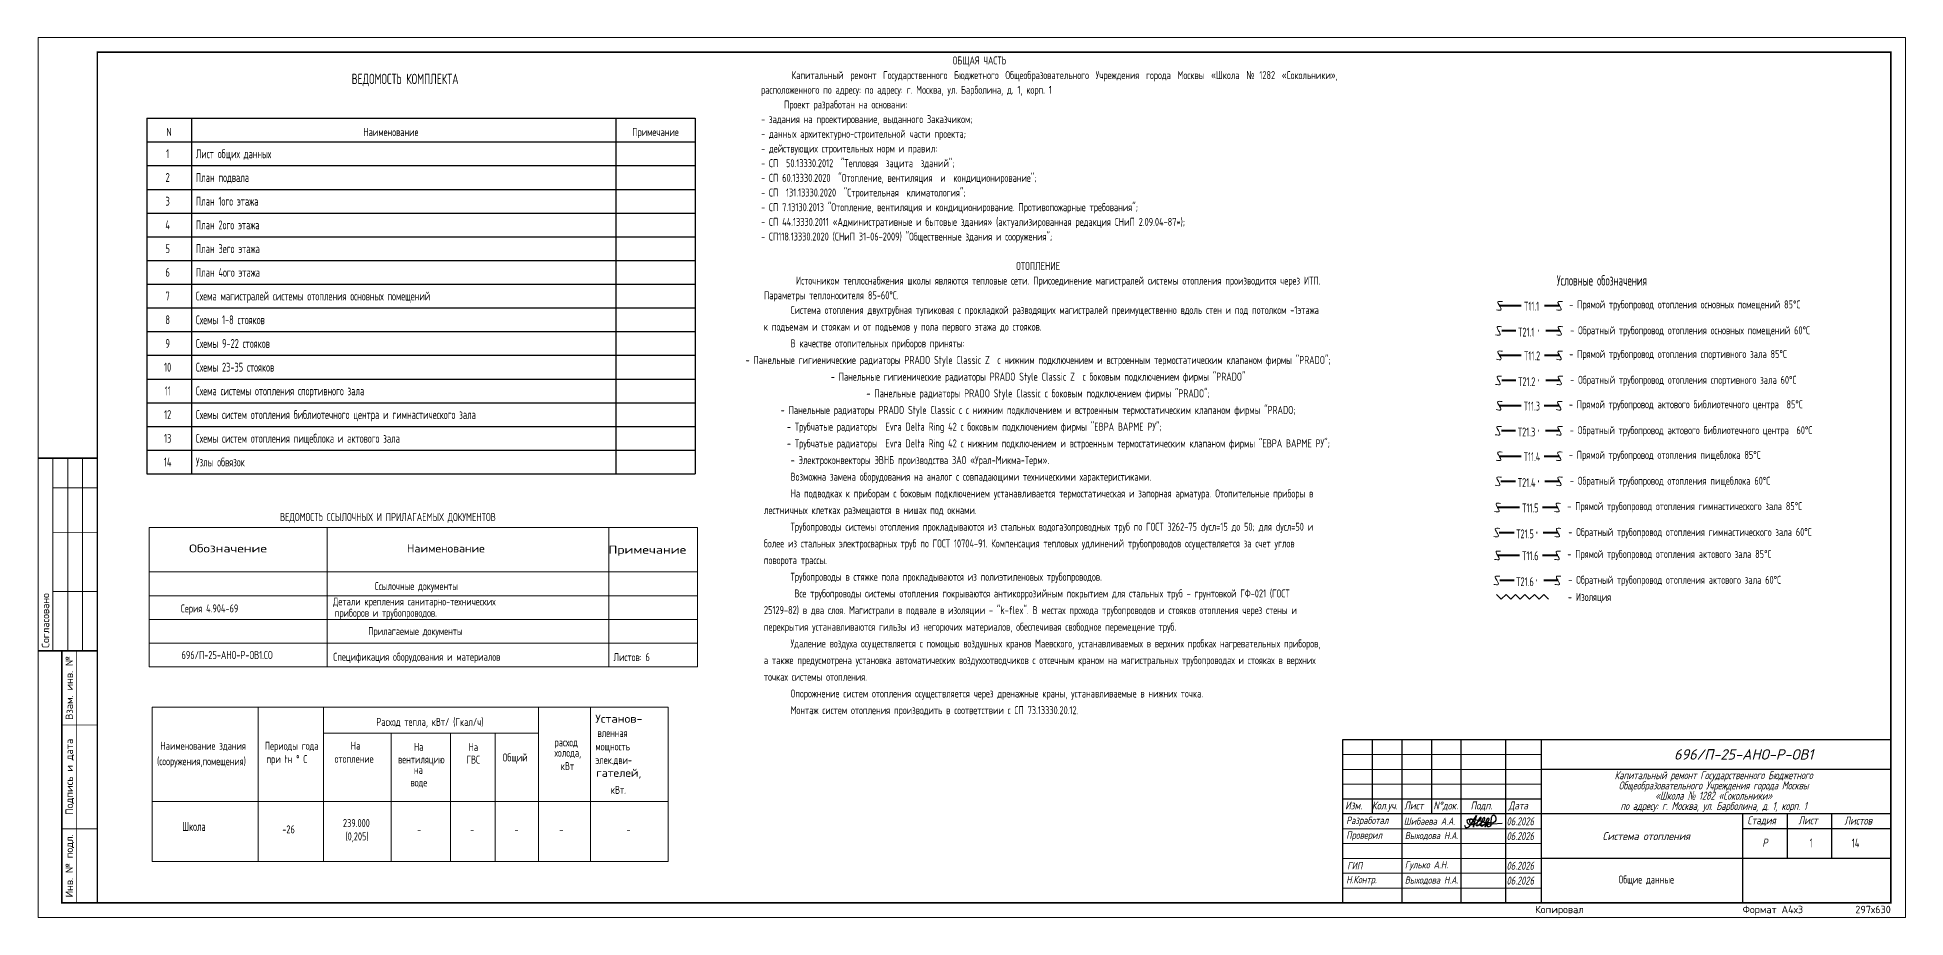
# Model space of a CAD drawing. Header units: millimetres. Extents: x -3929 to 624051, y 52832 to 514950.
# Drawn here: x 163606 to 226631, y 485250 to 514950 of the extents above; entities that cross this region are included whole.
import ezdxf
from ezdxf.enums import TextEntityAlignment as Align

# ---------------------------------------------------------------- set-up
doc = ezdxf.new("R2010")
doc.units = ezdxf.units.MM
doc.linetypes.add('GOST2.303 4', pattern=[7, 5, -2, 0])
doc.linetypes.add('Hidden', pattern=[7.14375, 4.7625, -2.38125])
for name, color, linetype, lineweight in [('2', 8, 'Continuous', 15), ('_надписи ОВ', 7, 'Continuous', 20), ('Shtamp', 7, 'Continuous', 35), ('АР-ШТАМП', 7, 'Continuous', 15), ('ОВ-ИЗОЛЯЦИЯ', 7, 'Continuous', 25), ('ОВ-рамка', 7, 'Continuous', 30), ('ТЕКСТ', 252, 'Continuous', 13), ('Текст ОВ', 7, 'Continuous', 25)]:
    doc.layers.add(name, color=color, linetype=linetype, lineweight=lineweight)
doc.layers.add('9_Форматы', color=7, linetype='Continuous')
doc.layers.add('т21.4', color=142, linetype='Continuous')
doc.layers.add('9_Форматы надписи', color=7, linetype='Continuous', plot=False)
for name, color, linetype, true_color in [('Подпись', 7, 'Continuous', 0x082cf7), ('т11.1', 1, 'Continuous', 0xff0000), ('т11.2', 7, 'Continuous', 0x6d366d), ('т11.3', 7, 'Continuous', 0xb82e00), ('т11.4', 7, 'Continuous', 0xd600d6), ('т11.5', 7, 'Continuous', 0x750000), ('т21.1', 5, 'Continuous', 0x0000ff), ('т21.2', 7, 'Continuous', 0x004285), ('т21.3', 7, 'Continuous', 0x005c45), ('т21.5', 7, 'Continuous', 0x000061)]:
    doc.layers.add(name, color=color, linetype=linetype, true_color=true_color)
doc.styles.add('ГОСТ', font='isocpeur.ttf', dxfattribs={"width": 0.8, "height": 250})
doc.styles.add('М2', font='isocpeui.ttf', dxfattribs={"width": 0.8})
doc.styles.add('РАЗМЕРНЫЙ', font='simplex.shx', dxfattribs={"width": 0.6, "oblique": 15})
doc.styles.add('СТИЛЬ', font='simplex.shx', dxfattribs={"width": 0.65})

# ---------------------------------------------------------------- blocks, each defined once
blk = doc.blocks.new('*U3000')
at = {"layer": '9_Форматы', "color": 7, "linetype": 'Continuous', "lineweight": 9, "ltscale": 100}
blk.add_lwpolyline([(5, -5), (5, 292), (-625, 292), (-625, -5)], close=True, dxfattribs=at)
at = {"layer": '9_Форматы', "color": 7, "linetype": 'Continuous', "lineweight": 9, "ltscale": 100, "const_width": 0.5}
blk.add_lwpolyline([(0, 0), (0, 287), (-605, 287), (-605, 0)], close=True, dxfattribs=at)
at = {"layer": '9_Форматы', "color": 7, "linetype": 'Continuous', "lineweight": 9, "ltscale": 100}
for points, const_width in [([(-605, 150), (-625, 150)], 0.5), ([(-620, 85), (-620, 150)], 0.3), ([(-605, 140), (-620, 140)], 0.3), ([(-605, 125), (-620, 125)], 0.3), ([(-605, 105), (-620, 105)], 0.3), ([(-605, 85), (-625, 85)], 0.5), ([(-605, 0), (-617, 0), (-617, 85), (-617, 85)], 0.5), ([(-612, 0), (-612, 85)], 0.3), ([(-617, 60), (-605, 60)], 0.3), ([(-617, 25), (-605, 25)], 0.3)]:
    blk.add_lwpolyline(points, dxfattribs=dict(at, const_width=const_width))
for points in [[(-615, 85), (-615, 150)], [(-610, 85), (-610, 150)], [(-610, 85), (-610, 150)]]:
    blk.add_lwpolyline(points, dxfattribs=at)
at = {"layer": '9_Форматы', "color": 7, "linetype": 'Continuous', "lineweight": 9, "ltscale": 100, "style": 'ГОСТ'}
blk.add_text('Согласовано', height=2.5, rotation=90, dxfattribs=at).set_placement((-621.25, 86))
for s, p in [('Взам. инв. №', (-614.5, 72.5)), ('Подпись и дата', (-614.5, 42.5)), ('Инв. № подл.', (-614.5, 12.5))]:
    blk.add_text(s, height=2.5, rotation=90, dxfattribs=at).set_placement(p, align=Align.MIDDLE_CENTER)
at = {"layer": '9_Форматы', "color": 7, "style": 'ГОСТ'}
for s, p in [('Копировал', (-120, -1)), ('Формат А4х3', (-50, -1))]:
    blk.add_text(s, height=2.5, dxfattribs=at).set_placement(p, align=Align.TOP_LEFT)
at = {"layer": '9_Форматы надписи', "color": 7, "style": 'ГОСТ'}
blk.add_text('297х630', height=2.5, dxfattribs=at).set_placement((0, -3.5), align=Align.RIGHT)
blk = doc.blocks.new('Штамп 22-РД-Б1-Р1-ОВ.1')
at = {"layer": 'АР-ШТАМП', "lineweight": 30, "transparency": 33554687}
blk.add_lwpolyline([(-18500, 0), (0, 0), (0, 5500), (-18500, 5500)], close=True, dxfattribs=at)
for points in [[(-17500, 5500), (-17500, 3000)], [(-16500, 5500), (-16500, 0)], [(-15500, 5500), (-15500, 3000)], [(-14500, 5500), (-14500, 0)], [(-13000, 5500), (-13000, 0)], [(-11800, 5500), (-11800, 0)], [(0, 4500), (-11800, 4500), (-11800, 4500)], [(-11800, 3500), (-18500, 3500)], [(-11800, 3000), (-18500, 3000)], [(0, 3000), (-11800, 3000), (-11800, 3000)], [(-5000, 3000), (-5000, 0)], [(-3500, 3000), (-3500, 1500)], [(-2000, 3000), (-2000, 1500)], [(0, 2500), (-5000, 2500)], [(0, 1500), (-11800, 1500), (-11800, 1500)]]:
    blk.add_lwpolyline(points, dxfattribs=at)
at = {"layer": 'АР-ШТАМП', "lineweight": 15, "transparency": 33554687}
for points in [[(-11800, 5000), (-18500, 5000)], [(-11800, 4500), (-18500, 4500)], [(-11800, 4000), (-18500, 4000)], [(-11800, 2500), (-18500, 2500)], [(-11800, 2000), (-18500, 2000)], [(-11800, 1500), (-18500, 1500)], [(-11800, 1000), (-18500, 1000)], [(-11800, 500), (-18500, 500)]]:
    blk.add_lwpolyline(points, dxfattribs=at)
at = {"layer": 'Подпись', "linetype": 'Continuous'}
blk.add_lwpolyline([(-14376, 2617), (-14374, 2584), (-14364, 2561), (-14345, 2542), (-14323, 2536), (-14290, 2542), (-14259, 2558), (-14218, 2591), (-14159, 2653), (-13975, 2948), (-14064, 2666), (-14079, 2550), (-14056, 2734), (-14097, 2794), (-14145, 2818), (-14193, 2822), (-14216, 2789), (-14218, 2743), (-14204, 2703), (-14168, 2687), (-14124, 2669), (-14055, 2667), (-14002, 2687), (-13951, 2714), (-13904, 2752), (-13865, 2785), (-13836, 2826), (-13816, 2848), (-13821, 2882), (-13851, 2878), (-13903, 2822), (-13932, 2759), (-13961, 2677), (-13973, 2612), (-13963, 2592), (-13936, 2606), (-13779, 2735), (-13708, 2794), (-13690, 2861), (-13710, 2878), (-13748, 2852), (-13814, 2727), (-13829, 2595), (-13802, 2591), (-13579, 2753), (-13546, 2800), (-13547, 2836), (-13570, 2852), (-13602, 2845), (-13648, 2785), (-13676, 2683), (-13694, 2578), (-13672, 2574), (-13650, 2610), (-13616, 2663), (-13575, 2705), (-13535, 2707), (-13509, 2709), (-13491, 2684), (-13495, 2623), (-13521, 2590), (-13555, 2566), (-13593, 2565), (-13600, 2579), (-13601, 2638), (-13584, 2696), (-13575, 2705), (-13509, 2709), (-13491, 2684), (-13479, 2701), (-13472, 2884), (-13436, 2950), (-13389, 2971), (-13345, 2931), (-13328, 2868), (-13326, 2790), (-13355, 2730), (-13410, 2696), (-13618, 2691), (-13719, 2710), (-13806, 2741), (-13867, 2763), (-13911, 2779), (-13977, 2793), (-14075, 2813), (-14248, 2815), (-14298, 2772), (-14295, 2705), (-14255, 2662), (-14202, 2639), (-13997, 2626), (-13852, 2624), (-13699, 2642), (-13442, 2665), (-13114, 2682)], dxfattribs=at)
at = {"layer": 'Shtamp', "color": 7, "ltscale": 33.333333, "style": 'М2'}
blk.add_text('696/П-25-АНО-Р-ОВ1', height=350, dxfattribs=at).set_placement((-7314, 4832))
at = {"layer": 'Shtamp', "ltscale": 33.333333, "style": 'М2', "width": 0.8}
for s, p in [('Изм.', (-18406, 3149)), ('Кол.уч.', (-17506, 3149)), ('Лист ', (-16417, 3149)), ('N°док.', (-15430, 3149)), ('Подп.', (-14174, 3149)), ('Дата', (-12892, 3149)), ('Cтадия', (-4844, 2649)), ('Лист ', (-3117, 2649)), ('Листов', (-1567, 2639)), ('Р', (-4334, 1896))]:
    blk.add_text(s, height=270, dxfattribs=at).set_placement(p)
at = {"layer": 'Shtamp', "color": 7, "ltscale": 33.333333, "style": 'М2', "width": 0.75}
for p in [(-12960, 2615), (-12960, 2115), (-12960, 1115), (-12960, 615)]:
    blk.add_text('06.2026', height=270, dxfattribs=at).set_placement(p)
at = {"layer": 'Shtamp', "ltscale": 33.333333, "char_height": 270, "attachment_point": 5, "line_spacing_factor": 0.768}
for s, insert, width, style in [('\\pxl1.18333,r1.7625,qc;Капитальный ремонт Государственного Бюджетного \\PОбщеобразовательного Учреждения города Москвы \\P«Школа {\\fTimes New Roman|b0|i0|c204|p18;№} 1282 «Сокольники» \\Pпо адресу: г. Москва, ул. Барболина, д. 1, корп. 1', (-5900, 3750), 11799.97, 'РАЗМЕРНЫЙ'), ('\\pxi1,sm0.75;{\\W0.9;\\C7;Система отопления}', (-8384, 2250), 6643.18, 'М2')]:
    blk.add_mtext(s, dxfattribs=dict(at, insert=insert, width=width, style=style))
at = {"layer": 'Shtamp', "color": 18, "ltscale": 100, "true_color": 0x000000, "width": 2000, "attachment_point": 4, "style": 'М2'}
for s, insert, char_height in [('\\pxi0.002,t0;{\\W0.8;\\C256; Разработал}', (-18500, 2750), 250), ('{\\W0.8;\\C256;Шибаева А.А.}', (-16429, 2752), 240), ('\\pxi0.002,t0;{\\W0.8;\\C256; Проверил}', (-18500, 2250), 250), ('\\pxi0.002,t0;{\\W0.8;\\C256;ГИП}', (-18339, 1250), 250), ('\\pxi0.002,t0;{\\W0.8;\\C256; Н.Контр.}', (-18500, 750), 250)]:
    blk.add_mtext(s, dxfattribs=dict(at, insert=insert, char_height=char_height))
at = {"layer": 'Shtamp', "color": 1, "ltscale": 100, "true_color": 0xff0000, "char_height": 240, "width": 2000, "attachment_point": 4, "style": 'М2'}
for s, insert in [('{\\C256;Выходова Н.А.}', (-16393, 2250)), ('{\\C256;Гулько А.Н.}', (-16393, 1250)), ('{\\C256;Выходова Н.А.}', (-16393, 750))]:
    blk.add_mtext(s, dxfattribs=dict(at, insert=insert))

msp = doc.modelspace()

# ---------------------------------------------------------------- linework, layer by layer
at = {"layer": '2', "color": 0}
for p, q in [((185878.423, 498411.721), (167378.423, 498411.721)), ((167378.423, 498411.721), (167378.423, 493711.721)), ((173378.423, 498411.721), (173378.423, 493711.721)), ((182878.423, 498411.721), (182878.423, 493711.721)), ((185878.423, 498411.721), (185878.423, 493711.721)), ((185878.423, 496911.721), (167378.423, 496911.721)), ((185878.423, 496111.721), (167378.423, 496111.721)), ((185878.423, 495311.721), (167378.423, 495311.721)), ((185878.423, 494511.721), (167378.423, 494511.721)), ((185878.423, 493711.721), (167378.423, 493711.721)), ((184881.581, 492350.979), (167479.841, 492350.979)), ((167479.841, 492350.979), (167479.841, 487147.703)), ((171058.761, 492350.979), (171058.761, 487147.703)), ((173255.86, 492350.979), (173255.86, 487147.703)), ((180509.497, 492350.979), (180509.497, 487147.703)), ((182269.881, 492350.979), (182269.881, 487147.703)), ((184881.581, 492350.979), (184881.581, 487147.703)), ((173255.86, 491478.279), (180509.497, 491478.279)), ((175537.165, 491478.279), (175537.165, 487147.703)), ((177539.36, 491478.279), (177539.36, 487147.703)), ((179054.786, 491478.279), (179054.786, 487147.703)), ((184881.581, 489171.879), (167479.841, 489171.879)), ((184881.581, 487147.703), (167479.841, 487147.703)), ((184881.581, 487147.703), (167479.841, 487147.703))]:
    msp.add_line(p, q, dxfattribs=at)
at = {"layer": '_надписи ОВ', "ltscale": 10}
for points in [[(212825.961, 505759.103), (212980.144, 505759.206), (212928.33, 505898.975), (212878.974, 506021.157), (213029.678, 506033.323)], [(214850.741, 505758.731), (215004.924, 505758.834), (214953.11, 505898.602), (214903.754, 506020.785), (215054.458, 506032.951)], [(212798.961, 504913.715), (212953.144, 504913.818), (212901.33, 505053.587), (212851.974, 505175.769), (213002.678, 505187.935)], [(214860.355, 504913.341), (215014.538, 504913.443), (214962.724, 505053.212), (214913.368, 505175.394), (215064.072, 505187.56)], [(212825.961, 504086.898), (212980.144, 504087.001), (212928.33, 504226.769), (212878.974, 504348.952), (213029.678, 504361.118)], [(214850.741, 504086.526), (215004.924, 504086.628), (214953.11, 504226.397), (214903.754, 504348.579), (215054.458, 504360.745)], [(212798.961, 503241.51), (212953.144, 503241.612), (212901.33, 503381.381), (212851.974, 503503.563), (213002.678, 503515.73)], [(214860.355, 503241.135), (215014.538, 503241.238), (214962.724, 503381.007), (214913.368, 503503.189), (215064.072, 503515.355)], [(212815.424, 502388.698), (212969.607, 502388.8), (212917.793, 502528.569), (212868.437, 502650.751), (213019.141, 502662.917)], [(214840.204, 502388.325), (214994.387, 502388.428), (214942.573, 502528.196), (214893.217, 502650.379), (215043.921, 502662.545)], [(212788.424, 501543.309), (212942.607, 501543.412), (212890.793, 501683.181), (212841.437, 501805.363), (212992.141, 501817.529)], [(214849.818, 501542.935), (215004.001, 501543.037), (214952.187, 501682.806), (214902.831, 501804.989), (215053.535, 501817.155)], [(212815.424, 500682.132), (212969.607, 500682.235), (212917.793, 500822.003), (212868.437, 500944.186), (213019.141, 500956.352)], [(214840.204, 500681.76), (214994.387, 500681.862), (214942.573, 500821.631), (214893.217, 500943.813), (215043.921, 500955.979)], [(212788.424, 499836.744), (212942.607, 499836.847), (212890.793, 499976.615), (212841.437, 500098.798), (212992.141, 500110.964)], [(214849.818, 499836.369), (215004.001, 499836.472), (214952.187, 499976.241), (214902.831, 500098.423), (215053.535, 500110.589)], [(212761.78, 498952.849), (212915.963, 498952.952), (212864.149, 499092.72), (212814.793, 499214.903), (212965.497, 499227.069)], [(214786.56, 498952.477), (214940.743, 498952.579), (214888.929, 499092.348), (214839.573, 499214.53), (214990.277, 499226.696)], [(212734.78, 498107.461), (212888.963, 498107.564), (212837.149, 498247.332), (212787.793, 498369.515), (212938.497, 498381.681)], [(214796.174, 498107.087), (214950.357, 498107.189), (214898.543, 498246.958), (214849.187, 498369.14), (214999.891, 498381.306)], [(212761.78, 497338.661), (212915.963, 497338.764), (212864.149, 497478.532), (212814.793, 497600.715), (212965.497, 497612.881)], [(214786.56, 497338.289), (214940.743, 497338.391), (214888.929, 497478.16), (214839.573, 497600.342), (214990.277, 497612.508)], [(212734.78, 496493.273), (212888.963, 496493.375), (212837.149, 496633.144), (212787.793, 496755.326), (212938.497, 496767.493)], [(214796.174, 496492.898), (214950.357, 496493.001), (214898.543, 496632.77), (214849.187, 496754.952), (214999.891, 496767.118)]]:
    msp.add_spline(points, degree=3, dxfattribs=at)
at = {"layer": 'ОВ-ИЗОЛЯЦИЯ', "color": 7, "linetype": 'ByBlock'}
msp.add_lwpolyline([(212832.642, 496157.53), (212991.741, 495998.431), (213150.84, 496157.53), (213309.939, 495998.431), (213469.038, 496157.53), (213628.137, 495998.431), (213787.236, 496157.53), (213946.335, 495998.431), (214105.434, 496157.53), (214264.533, 495998.431), (214423.632, 496157.53), (214582.731, 495998.431)], dxfattribs=at)
at = {"layer": 'т11.1', "lineweight": 40}
for p, q in [((213666.415, 505889.778), (212924.136, 505889.909)), ((214958.53, 505889.535), (214444.562, 505889.649))]:
    msp.add_line(p, q, dxfattribs=at)
at = {"layer": 'т11.1', "color": 233, "lineweight": 40}
for p, q in [((213602.234, 497469.336), (212859.955, 497469.467)), ((214894.349, 497469.092), (214380.381, 497469.206))]:
    msp.add_line(p, q, dxfattribs=at)
at = {"layer": 'т11.2', "lineweight": 40}
for p, q in [((213666.415, 504217.573), (212924.136, 504217.704)), ((214958.53, 504217.329), (214444.562, 504217.443))]:
    msp.add_line(p, q, dxfattribs=at)
at = {"layer": 'т11.3', "lineweight": 40}
for p, q in [((213655.877, 502519.372), (212913.598, 502519.503)), ((214947.993, 502519.129), (214434.025, 502519.243))]:
    msp.add_line(p, q, dxfattribs=at)
at = {"layer": 'т11.4', "lineweight": 40}
for p, q in [((213655.877, 500812.807), (212913.598, 500812.938)), ((214947.993, 500812.563), (214434.025, 500812.677))]:
    msp.add_line(p, q, dxfattribs=at)
at = {"layer": 'т11.5', "lineweight": 40}
for p, q in [((213602.234, 499083.524), (212859.955, 499083.655)), ((214894.349, 499083.28), (214380.381, 499083.394))]:
    msp.add_line(p, q, dxfattribs=at)
at = {"layer": 'т21.1', "linetype": 'Hidden', "lineweight": 40, "ltscale": 100}
for p, q in [((213484.688, 505044.391), (212906.749, 505044.519)), ((214968.143, 505044.144), (214241.313, 505044.424))]:
    msp.add_line(p, q, dxfattribs=at)
at = {"layer": 'т21.1', "color": 165, "linetype": 'Hidden', "lineweight": 40, "ltscale": 100, "true_color": 0x5e67af}
for p, q in [((213420.507, 496623.948), (212842.569, 496624.077)), ((214903.963, 496623.702), (214177.132, 496623.981))]:
    msp.add_line(p, q, dxfattribs=at)
at = {"layer": 'т21.2', "linetype": 'Hidden', "lineweight": 40, "ltscale": 100}
for p, q in [((213484.688, 503372.185), (212906.749, 503372.314)), ((214968.143, 503371.939), (214241.313, 503372.218))]:
    msp.add_line(p, q, dxfattribs=at)
at = {"layer": 'т21.3', "linetype": 'Hidden', "lineweight": 40, "ltscale": 100}
for p, q in [((213474.151, 501673.985), (212896.212, 501674.113)), ((214957.606, 501673.739), (214230.776, 501674.018))]:
    msp.add_line(p, q, dxfattribs=at)
at = {"layer": 'т21.4', "linetype": 'GOST2.303 4', "lineweight": 40, "ltscale": 100}
for p, q in [((213474.151, 499967.42), (212896.212, 499967.548)), ((214957.606, 499967.173), (214230.776, 499967.453))]:
    msp.add_line(p, q, dxfattribs=at)
at = {"layer": 'т21.5', "linetype": 'GOST2.303 4', "lineweight": 40, "ltscale": 100}
for p, q in [((213420.507, 498238.137), (212842.569, 498238.265)), ((214903.963, 498237.89), (214177.132, 498238.17))]:
    msp.add_line(p, q, dxfattribs=at)
at = {"layer": 'Текст ОВ', "lineweight": 25}
for p, q in [((167301.273, 512221.512), (167301.273, 500221.512)), ((167301.273, 512221.512), (185801.273, 512221.512)), ((168801.273, 512221.512), (168801.273, 500221.512)), ((183120.697, 512221.512), (183120.697, 500221.512)), ((185801.273, 512221.512), (185801.273, 500221.512)), ((167301.273, 511421.512), (185801.273, 511421.512)), ((167301.273, 510621.512), (185801.273, 510621.512)), ((167301.273, 509821.512), (185801.273, 509821.512)), ((167301.273, 509021.512), (185801.273, 509021.512)), ((167301.273, 508221.512), (185801.273, 508221.512)), ((167301.273, 507421.512), (185801.273, 507421.512)), ((167301.273, 506621.512), (185801.273, 506621.512)), ((167301.273, 505821.512), (185801.273, 505821.512)), ((167301.273, 505021.512), (185801.273, 505021.512)), ((167301.273, 504221.512), (185801.273, 504221.512)), ((167301.273, 503421.512), (185801.273, 503421.512)), ((167301.273, 502621.512), (185801.273, 502621.512)), ((167301.273, 501821.512), (185801.273, 501821.512)), ((167301.273, 501021.512), (185801.273, 501021.512)), ((167301.273, 500221.512), (185801.273, 500221.512))]:
    msp.add_line(p, q, dxfattribs=at)

# ---------------------------------------------------------------- block references
at = {"transparency": 33554687}
msp.add_blockref('Штамп 22-РД-Б1-Р1-ОВ.1', (226130.704, 485749.659), dxfattribs=at)
at = {"layer": 'ОВ-рамка', "ltscale": 100, "transparency": 33554687, "xscale": 100, "yscale": 100, "zscale": 100}
msp.add_blockref('*U3000', (226130.704, 485749.659), dxfattribs=at)

# ---------------------------------------------------------------- texts
at = {"layer": '2', "color": 0, "style": 'СТИЛЬ'}
for s, height, width, p in [('ВЕДОМОСТЬ ССЫЛОЧНЫХ И ПРИЛАГАЕМЫХ ДОКУМЕНТОВ', 270, 0.65, (171792.567, 498630.656)), ('Детали крепления санитарно-технических', 270, 0.6, (173578.108, 495781.045)), ('Ссылочные документы', 270, 0.6, (174985.539, 496301.721)), ('Серия 4.904-69          ', 270, 0.6, (168444.674, 495547.377)), ('приборов и трубопроводов.', 270, 0.6, (173637.33, 495399.315)), ('Прилагаемые документы', 270, 0.6, (174765.539, 494781.821)), ('696/П-25-АНО-Р-ОВ1.СО', 270, 0.6, (168469.148, 493976.358)), ('Спецификация оборудования и материалов ', 270, 0.6, (173588.423, 493914.821)), ('Расход тепла, кВт/ (Гкал/ч)', 270, 0.6, (175041.714, 491719.246)), ('Наименование здания', 270, 0.6, (167756.99, 490912.046)), ('Периоды года', 270, 0.6, (171279.102, 490912.046)), ('На', 270, 0.6, (174178.881, 490918.146)), ('На', 270, 0.6, (176309.171, 490879.151)), ('На', 270, 0.6, (178151.013, 490871.85)), ('расход ', 270, 0.6, (181052.274, 491029.246)), ('мощность', 270, 0.6, (182430.168, 490890.054)), ('вленная', 270, 0.6, (182498.564, 491345.768)), ('(сооружения,помещения)', 270, 0.6, (167642.936, 490391.147)), ('при tн %%D С', 270, 0.6, (171336.402, 490463.646)), ('отопление', 270, 0.6, (173633.128, 490473.756)), ('вентиляцию', 270, 0.6, (175772.77, 490453.651)), ('ГВС', 270, 0.6, (178083.254, 490446.35)), ('Общий', 270, 0.6, (179302.274, 490519.246)), ('холода,', 270, 0.6, (181052.274, 490679.246)), ('кВт', 270, 0.6, (181262.274, 490229.246)), ('элек.дви-', 270, 0.6, (182430.168, 490434.339)), ('воде', 270, 0.6, (176192.801, 489675.505)), ('на', 270, 0.6, (176309.171, 490101.005)), ('кВт.', 270, 0.6, (182952.272, 489426.482)), ('Школа', 300, 0.6, (168492.446, 488175.5)), ('239.000', 270, 0.6, (173915.636, 488306.894)), ('-26', 270, 0.6, (171867.433, 488093.016)), ('(0,205)', 270, 0.6, (173997.513, 487856.617)), ('-', 270, 0.6, (176419.554, 488088.813)), ('-', 270, 0.6, (178206.453, 488088.813)), ('-', 270, 0.6, (179701.269, 488088.813)), ('-', 270, 0.6, (181213.263, 488088.813)), ('-', 270, 0.6, (183481.254, 488088.813))]:
    msp.add_text(s, height=height, dxfattribs=dict(at, width=width)).set_placement(p)
for s, width, p, p2 in [('Обозначение', 1.000817, (168725.823, 497571.721), (171350.823, 497571.721)), ('Наименование', 0.880029, (176072.123, 497571.721), (178697.123, 497571.721)), ('Примечание', 1.057858, (182872.023, 497529.821), (185497.023, 497529.821)), ('Установ-', 0.79746, (182430.168, 491826.482), (184019.392, 491826.482)), ('гателей,', 0.849656, (182461.009, 490000.19), (183979.467, 490000.19))]:
    msp.add_text(s, height=270, dxfattribs=dict(at, width=width)).set_placement(p, p2, align=Align.FIT)
at = {"layer": '2', "color": 7, "style": 'СТИЛЬ', "width": 0.6}
msp.add_text('Листов: 6', height=270, dxfattribs=at).set_placement((183043.819, 493905.485))
at = {"layer": '2', "color": 0, "char_height": 270, "attachment_point": 1, "line_spacing_factor": 1.1, "style": 'СТИЛЬ'}
for s, insert, width in [('\\pxqj;                                                  ОБЩАЯ ЧАСТЬ\\P     Капитальный ремонт Государственного Бюджетного Общеобразовательного Учреждения города Москвы «Школа {\\fArial|b0|i0|c204|p34;№ }1282 «Сокольники», расположенного по адресу: по адресу: г. Москва, ул. Барболина, д. 1, корп. 1\\P\\pa0.25,q*;      Проект разработан на основани: \\P\\pqj;- задания на проектирование, выданного Заказчиком;\\P- данных архитектурно-строительной части проекта;\\P- действующих строительных норм и правил:\\P- СП  50.13330.2012  "Тепловая  защита  зданий";\\P- СП 60.13330.2020  "Отопление, вентиляция  и  кондиционирование";\\P- СП  131.13330.2020  "Строительная  климатология"; \\P- СП 7.13130.2013 "Отопление, вентиляция и кондиционирование. Противопожарные требования";\\P- СП 44.13330.2011 «Административные и бытовые здания» (актуализированная редакция СНиП 2.09.04-87*);\\P- СП118.13330.2020 (СНиП 31-06-2009) "Общественные здания и сооружения";\\P\\pq*;\\P                                                                                      ', (188018.369, 514305.08, -288.493), 18639.8423), ('\\pxqc;{\\C7;ОТОПЛЕНИЕ\\P\\pq*;\\A1;^IИсточником теплоснабжения школы являются тепловые сети. Присоединение магистралей системы отопления производится через ИТП. Параметры теплоносителя 85-60%%DС.\\P\\pi3.3333,sm1.25,ql;\\A0;Система отопления двухтрубная тупиковая с прокладкой разводящих магистралей преимущественно вдоль стен и под потолком -1этажа к подъемам и стоякам и от подъемов у пола первого этажа до стояков. \\Fromans|c204;\\PВ качестве отопительных приборов приняты:\\P- }Панельные гигиенические радиаторы PRADO Style Classic Z  с нижним подключением и встроенным термостатическим клапаном фирмы "PRADO";\\P- Панельные гигиенические радиаторы PRADO Style Classic Z  с боковым подключением фирмы "PRADO"\\P- Панельные радиаторы PRADO Style Classic с боковым подключением фирмы "PRADO";\\P- Панельные радиаторы PRADO Style Classic с с нижним подключением и встроенным термостатическим клапаном фирмы "PRADO;\\P\\pi0,s*,q*;      - Трубчатые радиаторы  Evra Delta Ring 42 с боковым подключением фирмы "ЕВРА ВАРМЕ РУ";\\P      - Трубчатые радиаторы  Evra Delta Ring 42 с нижним подключением и встроенным термостатическим клапаном фирмы "ЕВРА ВАРМЕ РУ";\\P\\pi3.3333,sm1.25,ql;- Электроконвекторы ЭВНБ производства ЗАО «Урал-Микма-Терм».{\\C7;\\PВозможна замена оборудования на аналог с совпадающими техническими характеристиками.\\P\\pq*;На подводках к приборам с боковым подключением устанавливается термостатическая и запорная арматура. Отопительные приборы в лестничных клетках размещаются в нишах под окнами\\Fromans|c204;. \\P\\pql;Трубопроводы системы отопления прокладываются из стальных водогазопроводных труб по ГОСТ 3262-75 dусл=15 до 50; для dусл=50 и более из стальных электросварных труб по ГОСТ 10704-91. }Компенсация тепловых удлинений трубопроводов осуществляется за счет углов поворота трассы.{\\Fromans|c204;\\C7; \\PТрубопроводы в стяжке пола прокладываются из полиэтиленовых трубопроводов\\A1;.\\P\\A0; Все трубопроводы системы отопления покрываются антикоррозийным покрытием для стальных труб - грунтовкой ГФ-021 (ГОСТ 25129-82) в два слоя. Магистрали в подвале в изоляции - "\\Fromans|c0;k-flex\\Fromans|c204;". В местах прохода трубопроводов и стояков отопления через стены и перекрытия устанавливаются гильзы из негорючих материалов, обеспечивая свободное перемещение труб.    \\PУдаление воздуха осуществляется с помощью воздушных кранов Маевского, устанавливаемых в верхних пробках нагревательных приборов, а также предусмотрена установка автоматических воздухоотводчиков с отсечным краном на магистральных трубопроводах и стояках в верхних точках системы отопления.\\P}Опорожнение систем отопления осуществляется через дренажные краны, устанавливаемые в нижних точка.{\\Fromans|c204;\\C7;\\P}Монтаж систем отопления производить в соответствии с СП 73.13330.20.12. \\P{\\Fromans|c204;\\C7;\\P\\P\\pqj;\\fISOCPEUR|b0|i1|c204|p34;\\W1;\\C256;\\P\\pi0,s*;\\A1;\\Fromans|c204;\\W0.65;\\C7;\\P^I\\P\\C4;\\P\\C256;\\P\\C40;\\c3266552;\\P\\Fsimplex|c204;\\C0;^I}', (188115.063, 507372.309), 18500.33307)]:
    msp.add_mtext(s, dxfattribs=dict(at, insert=insert, width=width))
at = {"layer": '_надписи ОВ', "ltscale": 10, "style": 'СТИЛЬ', "width": 0.6}
for s, height, p in [('Условные обозначения', 350, (214861.368, 506575.448)), ('- Прямой трубопровод отопления основных помещений 85%%DС', 270, (215281.263, 505804.698)), ('- Обратный трубопровод отопления основных помещений 60%%DС', 270, (215314.507, 504931.667)), ('- Прямой трубопровод отопления спортивного зала 85%%DС', 270, (215281.263, 504132.492)), ('- Обратный трубопровод отопления спортивного зала 60%%DС', 270, (215314.507, 503259.462)), ('- Прямой трубопровод актового библиотечного центра  85%%DС', 270, (215270.726, 502434.292)), ('- Обратный трубопровод актового библиотечного центра  60%%DС', 270, (215303.97, 501561.262)), ('- Прямой трубопровод отопления пищеблока 85%%DС', 270, (215270.726, 500727.726)), ('- Обратный трубопровод отопления пищеблока 60%%DС', 270, (215303.97, 499854.696)), ('- Прямой трубопровод отопления гимнастического зала 85%%DС', 270, (215217.082, 498998.443)), ('- Обратный трубопровод отопления гимнастического зала 60%%DС', 270, (215250.327, 498125.413)), ('- Прямой трубопровод отопления актового зала 85%%DС', 270, (215217.082, 497384.255)), ('- Обратный трубопровод отопления актового зала 60%%DС', 270, (215250.327, 496511.225)), (' - Изоляция', 270, (215110.24, 495933.867))]:
    msp.add_text(s, height=height, dxfattribs=at).set_placement(p)
at = {"layer": '_надписи ОВ', "ltscale": 10, "char_height": 300, "width": 16480.02357, "attachment_point": 1, "line_spacing_factor": 0.7, "style": 'СТИЛЬ'}
for s, insert in [('Т11.1', (213757.829, 506028.923)), ('Т21.1 ', (213558.729, 505154.954)), ('Т11.2', (213757.829, 504356.718)), ('Т21.2 ', (213558.729, 503482.748)), ('Т11.3', (213747.292, 502658.517)), ('Т21.3 ', (213548.192, 501784.548)), ('Т11.4', (213747.292, 500951.952)), ('Т21.4 ', (213548.192, 500077.983)), ('Т11.5', (213693.649, 499222.669)), ('Т21.5 ', (213494.549, 498348.7)), ('Т11.6', (213693.649, 497608.481)), ('Т21.6 ', (213494.549, 496734.511))]:
    msp.add_mtext(s, dxfattribs=dict(at, insert=insert))
at = {"layer": 'ТЕКСТ', "transparency": 33554687, "attachment_point": 5, "style": 'СТИЛЬ'}
for s, insert, char_height, width in [('\\pxi1,sm0.75;{\\C7;1}', (223293.692, 487768.384), 300, 6768.52482), ('\\pxi1,sm0.75;{\\C7;14}', (224793.688, 487768.384), 300, 6768.52482), ('\\pxi1,sm0.75;{\\C7;Общие данные}', (217746.454, 486499.657), 270, 6535.64473)]:
    msp.add_mtext(s, dxfattribs=dict(at, insert=insert, char_height=char_height, width=width))
at = {"layer": 'Текст ОВ', "color": 7, "linetype": 'Continuous', "lineweight": 25, "style": 'СТИЛЬ', "width": 0.65}
msp.add_text('ВЕДОМОСТЬ КОМПЛЕКТА ', height=350, dxfattribs=at).set_placement((174209.103, 513372.75))
at = {"layer": 'Текст ОВ', "style": 'СТИЛЬ', "width": 0.65}
for s, p in [('N', (167961.543, 511621.512)), ('Наименование', (174601.273, 511621.512)), ('Примечание', (183671.799, 511621.512))]:
    msp.add_text(s, height=270, dxfattribs=at).set_placement(p)
for s, p in [('1', (168001.273, 511021.512)), ('2', (168001.273, 510221.512)), ('3', (168001.273, 509421.512)), ('4', (168001.273, 508621.512)), ('5', (168001.273, 507821.512)), ('6', (168001.273, 507021.512)), ('7', (168001.273, 506221.512)), ('8', (168001.273, 505421.512)), ('9', (168001.273, 504621.512)), ('10', (168001.273, 503821.512)), ('11', (168001.273, 503021.512)), ('12', (168001.273, 502221.512)), ('13', (168001.273, 501421.512)), ('14', (168001.273, 500621.512))]:
    msp.add_text(s, height=300, dxfattribs=at).set_placement(p, align=Align.MIDDLE_CENTER)
for s, p in [('Лист общих данных', (168951.273, 511021.512)), ('План подвала ', (168951.273, 510221.512)), ('План 1ого этажа', (168951.273, 509421.512)), ('План 2ого этажа', (168951.273, 508621.512)), ('План 3его этажа', (168951.273, 507821.512)), ('План 4ого этажа', (168951.273, 507021.512)), ('Схема магистралей системы отопления основных помещений ', (168951.273, 506221.512)), ('Схемы 1-8 стояков ', (168951.273, 505421.512)), ('Схемы 9-22 стояков ', (168951.273, 504621.512)), ('Схемы 23-35 стояков ', (168951.273, 503821.512)), ('Схема системы отопления спортивного зала ', (168951.273, 503021.512)), ('Схемы систем отопления библиотечного центра и гимнастического зала ', (168951.273, 502221.512)), ('Схемы систем отопления пищеблока и актового зала ', (168951.273, 501421.512)), ('Узлы обвязок ', (168951.273, 500621.512))]:
    msp.add_text(s, height=300, dxfattribs=at).set_placement(p, align=Align.MIDDLE_LEFT)

doc.saveas('drawing.dxf')
